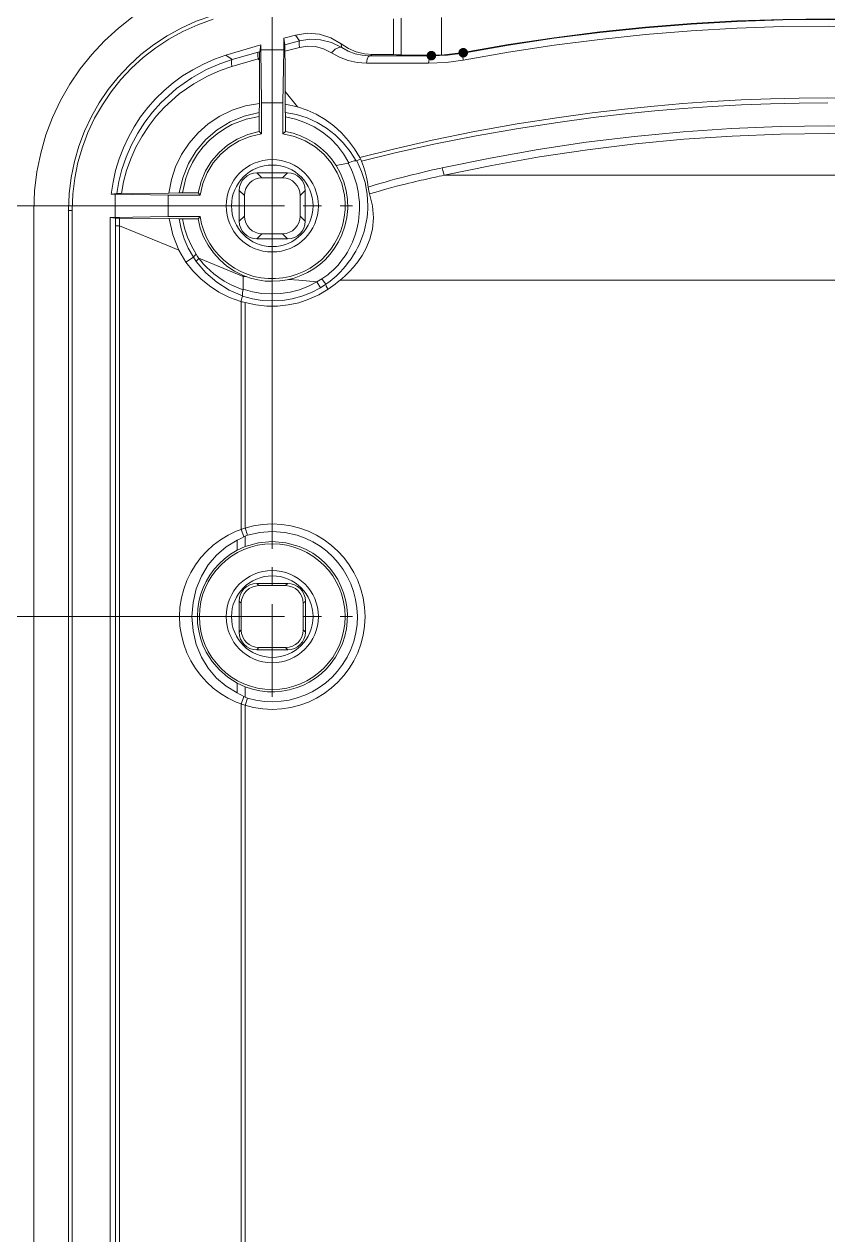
# Model space of a CAD drawing. Header units: millimetres. Extents: x 0 to 260, y 22 to 203.
# Drawn here: x 22.43 to 44.02, y 153.79 to 186.3 of the extents above; entities that cross this region are included whole.
import ezdxf

# ---------------------------------------------------------------- set-up
doc = ezdxf.new("R2010")
doc.units = ezdxf.units.MM

msp = doc.modelspace()

# ---------------------------------------------------------------- hatches: boundary and pattern name
h = msp.add_hatch(color=7)
edge = h.paths.add_edge_path()
edge.add_arc((34.227911, 185.531831), 0.129645, 0, 360)
h = msp.add_hatch(color=7)
edge = h.paths.add_edge_path()
edge.add_arc((33.371614, 185.454114), 0.129205, 0, 360)

# ---------------------------------------------------------------- linework, layer by layer
at = {"color": 3, "lineweight": 0, "true_color": 0x00ff00}
for points in [[(29.097958, 172.541071), (29.097958, 191.711016)], [(26.944779, 181.420629), (17.392262, 181.420629)], [(26.944779, 170.387892), (19.883579, 170.387892)]]:
    msp.add_lwpolyline(points, dxfattribs=at)
at = {"color": 7, "lineweight": 0}
for points in [[(27.196274, 187.412171), (26.704192, 187.237671), (26.233523, 187.026477), (25.785692, 186.780527), (25.362127, 186.501757), (24.964256, 186.192102), (24.593506, 185.853501), (24.251303, 185.487888), (23.939077, 185.0972), (23.658253, 184.683373), (23.410259, 184.248344), (23.196522, 183.794049), (23.01847, 183.322424), (22.87753, 182.835406), (22.775129, 182.334931), (22.712695, 181.822935), (22.691654, 181.301355)], [(27.478602, 186.524547), (27.057535, 186.375214), (26.65478, 186.194487), (26.271559, 185.984023), (25.909094, 185.745476), (25.568605, 185.480502), (25.251315, 185.190756), (24.958445, 184.877893), (24.691217, 184.543568), (24.450852, 184.189436), (24.238572, 183.817153), (24.0556, 183.428375), (23.903155, 183.024755), (23.782461, 182.607949), (23.694738, 182.179613), (23.641208, 181.741401), (23.623094, 181.294969)], [(27.508059, 186.429438), (27.094645, 186.282783), (26.699221, 186.105308), (26.322985, 185.898639), (25.967137, 185.664401), (25.632872, 185.40422), (25.321389, 185.11972), (25.033887, 184.812527), (24.771562, 184.484266), (24.535612, 184.136562), (24.327237, 183.771041), (24.147632, 183.389327), (23.997997, 182.993047), (23.879529, 182.583824), (23.793426, 182.163285), (23.740886, 181.733054), (23.723106, 181.294758)], [(32.358048, 185.485334), (32.358048, 186.446301)], [(32.556838, 186.460095), (32.556838, 185.471611)], [(33.639619, 186.479921), (33.639619, 185.469212)], [(53.864404, 185.539592), (52.645529, 185.750742), (51.42326, 185.933738), (50.198081, 186.088581), (48.970478, 186.215271), (47.740933, 186.313808), (46.509932, 186.384191), (45.277958, 186.426421), (44.045496, 186.440498), (42.81303, 186.426421), (41.581044, 186.384191), (40.350022, 186.313808), (39.120448, 186.215271), (37.892808, 186.088581), (36.667584, 185.933738), (35.445261, 185.750742), (34.226324, 185.539592)], [(53.861476, 185.523893), (52.64299, 185.735911), (51.421096, 185.91966), (50.196281, 186.07514), (48.969033, 186.202351), (47.739837, 186.301293), (46.509181, 186.371965), (45.277551, 186.414369), (44.045434, 186.428503), (42.813318, 186.414369), (41.581688, 186.371965), (40.351032, 186.301293), (39.121836, 186.202351), (37.894588, 186.07514), (36.669773, 185.91966), (35.447879, 185.735911), (34.229393, 185.523893)], [(29.722904, 186.005011), (29.407873, 185.918934)], [(29.722904, 186.005011), (29.830148, 185.850495)], [(30.948489, 185.769532), (30.668543, 185.933249), (30.362834, 186.028603), (30.043564, 186.053248), (29.722939, 186.004835)], [(53.863381, 185.33304), (52.644905, 185.547849), (51.422921, 185.734016), (50.197929, 185.891543), (48.970431, 186.020428), (47.740927, 186.120672), (46.50992, 186.192275), (45.27791, 186.235236), (44.045399, 186.249557), (42.812888, 186.235236), (41.580878, 186.192275), (40.349871, 186.120672), (39.120368, 186.020428), (37.892869, 185.891543), (36.667877, 185.734016), (35.445893, 185.547849), (34.227417, 185.33304)], [(28.787725, 185.743356), (27.854275, 185.463956)], [(28.787725, 185.743356), (28.759856, 185.560264)], [(28.787725, 185.743356), (28.787725, 185.60542)], [(29.408014, 185.918898), (29.437295, 185.74639)], [(29.408014, 185.605561), (29.408014, 185.918828)], [(29.439552, 185.571624), (29.438847, 185.661229), (29.438141, 185.721554), (29.437083, 185.746602)], [(29.830219, 185.850495), (29.437224, 185.746425)], [(29.831594, 185.674459), (29.438953, 185.573917)], [(29.831065, 185.676505), (29.820482, 185.762935), (29.820129, 185.822907), (29.83036, 185.850424)], [(29.830219, 185.850495), (30.107502, 185.894239), (30.396074, 185.881186), (30.687116, 185.80675), (30.96581, 185.668814)], [(29.831065, 185.676505), (30.040615, 185.709313), (30.258985, 185.698377), (30.478765, 185.639816), (30.690079, 185.532571)], [(30.689938, 185.532501), (30.790127, 185.628104), (30.887846, 185.676434), (30.927975, 185.679565), (30.965457, 185.668673)], [(30.96574, 185.668779), (30.960448, 185.692062), (30.956215, 185.716404), (30.951981, 185.742157), (30.948454, 185.769673)], [(30.948489, 185.769532), (31.142451, 185.647267), (31.352155, 185.558174), (31.573369, 185.503676), (31.801858, 185.485193)], [(30.96574, 185.668779), (31.138551, 185.574466), (31.322178, 185.505884), (31.513675, 185.463892), (31.710101, 185.449351)], [(27.854275, 185.464133), (27.544918, 185.356007), (27.247357, 185.226618), (26.962403, 185.076945), (26.690863, 184.907967), (26.433547, 184.720663), (26.191263, 184.516011), (25.96482, 184.294989), (25.755027, 184.058578), (25.562692, 183.807755), (25.388624, 183.543499), (25.233631, 183.266789), (25.098524, 182.978604), (24.98411, 182.679922), (24.891197, 182.371722), (24.820596, 182.054984), (24.773114, 181.730685)], [(24.923009, 181.753263), (24.97963, 182.077025), (25.060592, 182.396024), (25.174231, 182.730678), (25.314593, 183.055013), (25.483176, 183.370264), (25.676895, 183.670963), (25.878949, 183.935326), (26.100581, 184.183549), (26.526384, 184.571252), (26.936665, 184.860882), (27.328601, 185.078194), (27.693726, 185.236944), (28.024631, 185.348774)], [(28.02449, 185.348704), (27.854451, 185.464062)], [(28.013272, 185.160109), (28.003394, 185.251831), (28.007275, 185.317095), (28.024561, 185.348845)], [(28.723308, 185.371811), (28.013166, 185.160144)], [(28.721262, 185.549399), (28.024526, 185.348668)], [(28.723308, 185.371811), (28.710961, 185.459299), (28.710255, 185.520683), (28.721191, 185.549258)], [(28.721262, 185.549399), (28.759714, 185.560335)], [(28.757069, 185.330641), (28.723202, 185.371916)], [(28.757245, 185.381441), (28.723378, 185.371916)], [(28.757069, 185.330641), (28.755305, 184.935883), (28.753541, 184.547827), (28.75213, 184.166828)], [(28.757245, 185.381441), (28.757245, 185.330641)], [(28.75982, 185.560264), (28.758762, 185.534512), (28.758056, 185.472776), (28.757351, 185.381406)], [(28.813231, 184.182209), (28.787831, 185.605667)], [(29.408014, 185.605561), (28.787831, 185.605561)], [(29.38272, 184.182209), (29.40812, 185.605667)], [(29.444386, 184.489161), (29.442974, 184.855344), (29.441211, 185.216236), (29.439447, 185.571483)], [(30.689938, 185.532501), (30.907288, 185.412237), (31.138363, 185.324715), (31.379558, 185.271059), (31.627269, 185.252395)], [(31.627198, 185.252431), (31.648012, 185.356147), (31.676587, 185.424939), (31.710101, 185.449633)], [(31.71003, 185.449492), (31.802105, 185.485476)], [(31.71003, 185.449492), (33.371614, 185.445964)], [(32.358048, 185.485334), (31.80207, 185.485334)], [(32.358048, 185.485334), (32.43976, 185.478455), (32.556662, 185.471576)], [(32.556838, 185.471541), (32.597106, 185.470105), (32.65733, 185.468719), (32.736331, 185.467398), (32.832931, 185.466161), (32.945951, 185.465023), (33.074214, 185.464), (33.216541, 185.46311), (33.371755, 185.462369)], [(33.298553, 185.247597), (33.316545, 185.351667), (33.342298, 185.421164), (33.371578, 185.445859)], [(33.298553, 185.247597), (33.76497, 185.268455), (34.227417, 185.33297)], [(33.371614, 185.445859), (33.802443, 185.464865), (34.229569, 185.523822)], [(33.371614, 185.462404), (33.639725, 185.469459)], [(33.639619, 185.469283), (34.226641, 185.539486)], [(34.227523, 185.33304), (34.218704, 185.431818), (34.219409, 185.49814), (34.229287, 185.523893)], [(25.046023, 181.755309), (25.104408, 182.06421), (25.186076, 182.368084), (25.29892, 182.685805), (25.436901, 182.993206), (25.600942, 183.291568), (25.788267, 183.575643), (25.982648, 183.825497), (26.19502, 184.060006), (26.600362, 184.424779), (26.98877, 184.697476), (27.358481, 184.902792), (27.702439, 185.053429), (28.013237, 185.159967)], [(31.627198, 185.252431), (32.189526, 185.250667), (32.746562, 185.249256), (33.298659, 185.247492)], [(29.444386, 184.489161), (29.445444, 184.151552)], [(29.777161, 184.080079), (29.444491, 184.489302)], [(26.321738, 181.763247), (26.388413, 182.12308), (26.502713, 182.471272), (26.661727, 182.799002), (26.862546, 183.102391), (27.103934, 183.378704), (27.379718, 183.620622), (27.688487, 183.825189), (28.022127, 183.986099), (28.381299, 184.101811), (28.752377, 184.166722)], [(28.752236, 184.166898), (28.748708, 183.923481)], [(28.813231, 184.182209), (28.813231, 183.357061)], [(29.38272, 184.182209), (28.813337, 184.182209)], [(29.38272, 183.357097), (29.38272, 184.182244)], [(29.449007, 183.928491), (29.445479, 184.151446)], [(29.77769, 184.07955), (29.445726, 184.151517)], [(29.777161, 184.080079), (30.033895, 183.992767), (30.280575, 183.880054), (30.523418, 183.737753), (30.750122, 183.571374), (30.960466, 183.380962), (31.150172, 183.169913), (31.311039, 182.950705), (31.44968, 182.716946)], [(31.449574, 182.717017), (32.359036, 182.944206), (33.395849, 183.181272), (34.534616, 183.413753), (35.679733, 183.618011), (36.740536, 183.782758), (37.695152, 183.913286), (38.559105, 184.017356), (39.352502, 184.099906), (40.122969, 184.167286), (40.904724, 184.221967), (41.694947, 184.263947), (42.478113, 184.293228), (43.252461, 184.311219), (44.020458, 184.317217)], [(31.492649, 182.618662), (32.402462, 182.841265), (33.438924, 183.074098), (34.575221, 183.30164), (35.715751, 183.500607), (36.77091, 183.661826), (37.721293, 183.788826), (38.581013, 183.890426), (39.371235, 183.971212), (40.138174, 184.037182), (40.917107, 184.090451), (41.703801, 184.131726), (42.484146, 184.160654), (43.255318, 184.177587), (44.020493, 184.183584)], [(44.020387, 184.317076), (44.783446, 184.311784), (45.554971, 184.295203), (46.337432, 184.266628), (47.118482, 184.226059), (47.886832, 184.173495), (48.667882, 184.106467), (49.511373, 184.019331), (50.454348, 183.905384), (51.521148, 183.757923), (52.733646, 183.563189), (54.071379, 183.312364), (55.417226, 183.018148), (56.641012, 182.716523)], [(28.748637, 183.923481), (28.342409, 183.830341), (27.964335, 183.675578), (27.620012, 183.464806), (27.315037, 183.203638), (27.055008, 182.89769), (26.845522, 182.552576), (26.692178, 182.173909), (26.600573, 181.767304)], [(26.685028, 181.768044), (26.775339, 182.165272), (26.855376, 182.38007), (26.955256, 182.586136), (27.088915, 182.803491), (27.244534, 183.005236), (27.422422, 183.190841), (27.618831, 183.356603), (27.811139, 183.487968), (28.015353, 183.600019), (28.394589, 183.746775), (28.748073, 183.821211)], [(28.747932, 183.821176), (28.746521, 183.41407)], [(28.748637, 183.923481), (28.748284, 183.895612), (28.748284, 183.86104), (28.747932, 183.821176)], [(31.353972, 182.627799), (31.192636, 182.883626), (31.004275, 183.116286), (30.791432, 183.324042), (30.55665, 183.505158), (30.30247, 183.657896), (30.031435, 183.780523), (29.746088, 183.871299), (29.448972, 183.928491)], [(29.450065, 183.810487), (29.449713, 183.855995), (29.449713, 183.896212), (29.449007, 183.928314)], [(31.158639, 182.577493), (31.016048, 182.8138), (30.848773, 183.029804), (30.659016, 183.223922), (30.448982, 183.39457), (30.220873, 183.540166), (29.976894, 183.659126), (29.719247, 183.749867), (29.450136, 183.810804)], [(29.451265, 183.415693), (29.450206, 183.810451)], [(28.746556, 183.413788), (28.441695, 183.334569), (28.157764, 183.211641), (27.898564, 183.048818), (27.667894, 182.849917), (27.469552, 182.618753), (27.307338, 182.359142), (27.185052, 182.074901), (27.106492, 181.769844)], [(28.813231, 183.357097), (28.746556, 183.413894)], [(29.451265, 183.415693), (29.382826, 183.357132)], [(30.814998, 182.507537), (30.691341, 182.6806), (30.551495, 182.838531), (30.396865, 182.980389), (30.228857, 183.105231), (30.048877, 183.212114), (29.858331, 183.300097), (29.658623, 183.368235), (29.451159, 183.415587)], [(54.427508, 182.441074), (53.142211, 182.704314), (51.851928, 182.932455), (50.557374, 183.125497), (49.259258, 183.283441), (47.958295, 183.406286), (46.655195, 183.494033), (45.350671, 183.546681), (44.045434, 183.56423), (42.740198, 183.546681), (41.435674, 183.494033), (40.132574, 183.406286), (38.83161, 183.283441), (37.533495, 183.125497), (36.23894, 182.932455), (34.948658, 182.704314), (33.663361, 182.441074)], [(54.37378, 182.242777), (53.095222, 182.505769), (51.811665, 182.733695), (50.523824, 182.926556), (49.232413, 183.084351), (47.938148, 183.20708), (46.641743, 183.294744), (45.343913, 183.347343), (44.045373, 183.364875), (42.746836, 183.347343), (41.449019, 183.294744), (40.152634, 183.20708), (38.858398, 183.084351), (37.567025, 182.926556), (36.27923, 182.733695), (34.995726, 182.505769), (33.71723, 182.242777)], [(28.813231, 183.357097), (28.501994, 183.285127), (28.212197, 183.166238), (27.948081, 183.004678), (27.713887, 182.804691), (27.513858, 182.570523), (27.352235, 182.30642), (27.233259, 182.016627), (27.161172, 181.705391)], [(27.161314, 181.135902), (27.200439, 180.939356), (27.258068, 180.751378), (27.333086, 180.572798), (27.424376, 180.404445), (27.530821, 180.247149), (27.651305, 180.101739), (27.784713, 179.969044), (27.929928, 179.849895), (28.085834, 179.745119), (28.251314, 179.655548), (28.425253, 179.582009), (28.606534, 179.525334), (28.794041, 179.48635), (28.986657, 179.465887), (29.183268, 179.464775), (29.382755, 179.483844), (29.579302, 179.522973), (29.767279, 179.580613), (29.945857, 179.655646), (30.114207, 179.746955), (30.271498, 179.853422), (30.4169, 179.973928), (30.549583, 180.107357), (30.668718, 180.25259), (30.773475, 180.40851), (30.863023, 180.573999), (30.936533, 180.747939), (30.993175, 180.929213), (31.032118, 181.116702), (31.052534, 181.309289), (31.053591, 181.505856), (31.034461, 181.705285), (30.962491, 182.016521), (30.843603, 182.306314), (30.682042, 182.570417), (30.482055, 182.804585), (30.247887, 183.004572), (29.983784, 183.166133), (29.693991, 183.285021), (29.382755, 183.356991)], [(31.449574, 182.717017), (31.468624, 182.682797)], [(28.317825, 179.549072), (28.513209, 179.47899), (28.710857, 179.429907), (28.909437, 179.401274), (29.107617, 179.392544), (29.304065, 179.403167), (29.497449, 179.432596), (29.686436, 179.480282), (29.869694, 179.545677), (30.045892, 179.628233), (30.213695, 179.727401), (30.371774, 179.842633), (30.518795, 179.973381), (30.653425, 180.119097), (30.774334, 180.279232), (30.880188, 180.453238), (30.969656, 180.640567), (31.050175, 180.872603), (31.101644, 181.110042), (31.124282, 181.350285), (31.118307, 181.59073), (31.08394, 181.828777), (31.021398, 182.061826), (30.930902, 182.287276), (30.812669, 182.502528)], [(31.132639, 182.569908), (30.815139, 182.507467)], [(31.132639, 182.569908), (31.150278, 182.574142)], [(31.132639, 182.569908), (31.196492, 182.448906), (31.252936, 182.324375), (31.300208, 182.202667), (31.337603, 182.089425), (31.366531, 181.985356), (31.389108, 181.8894), (31.406042, 181.800853), (31.418742, 181.719714), (31.427561, 181.645983), (31.433911, 181.57825), (31.438144, 181.516161), (31.440614, 181.457247), (31.441672, 181.400097)], [(31.353831, 182.627623), (31.299503, 182.625859), (31.231417, 182.606809), (31.158744, 182.577528)], [(31.353831, 182.627623), (31.365472, 182.629387)], [(31.468695, 182.682727), (31.366742, 182.628752)], [(31.666109, 181.420629), (31.648388, 181.734827), (31.59207, 182.043238), (31.497983, 182.342321), (31.366954, 182.62854)], [(31.468695, 182.682727), (31.476103, 182.66156), (31.483864, 182.640041), (31.492684, 182.618521)], [(31.492649, 182.618662), (31.548387, 182.472612), (31.59319, 182.330796), (31.628115, 182.192154), (31.654221, 182.055629), (31.672212, 181.920162)], [(31.672318, 181.919986), (31.83636, 181.971139), (31.989466, 182.017353), (32.132693, 182.059333), (32.266749, 182.097433), (32.391985, 182.132005), (32.509107, 182.163755), (32.618821, 182.192683), (32.720068, 182.219141), (32.813554, 182.242777), (32.899279, 182.263944), (32.977949, 182.283347), (33.050974, 182.300986), (33.121177, 182.317919), (33.190321, 182.334147), (33.259818, 182.350375), (33.329316, 182.366603), (33.39846, 182.382477), (33.466546, 182.397647), (33.533574, 182.412464), (33.599191, 182.426927), (33.663396, 182.441391)], [(33.715254, 182.242636), (33.69691, 182.30402), (33.679271, 182.371047), (33.663396, 182.44125)], [(28.685419, 182.305995), (28.590156, 182.29639), (28.501424, 182.268838), (28.421125, 182.225237), (28.351162, 182.167486), (28.293436, 182.097481), (28.249849, 182.01712), (28.222302, 181.928301), (28.212697, 181.83292)], [(28.821486, 182.169929), (28.726222, 182.160324), (28.63749, 182.132777), (28.557192, 182.08919), (28.487229, 182.031464), (28.429503, 181.961501), (28.385916, 181.881202), (28.358369, 181.79247), (28.348764, 181.697207)], [(28.685419, 182.305995), (28.821592, 182.169823)], [(29.510355, 182.305995), (28.685561, 182.305995)], [(29.374253, 182.169929), (28.821451, 182.169929)], [(29.510355, 182.305995), (29.374183, 182.169823)], [(29.847258, 181.697101), (29.837652, 181.792365), (29.8101, 181.881096), (29.7665, 181.961395), (29.708748, 182.031358), (29.638743, 182.089084), (29.558382, 182.132671), (29.469563, 182.160218), (29.374183, 182.169823)], [(29.983359, 181.832991), (29.973754, 181.928371), (29.946202, 182.01719), (29.902602, 182.097551), (29.84485, 182.167556), (29.774845, 182.225308), (29.694484, 182.268908), (29.605665, 182.29646), (29.510284, 182.306066)], [(31.710736, 181.740316), (31.876541, 181.789705), (32.031411, 181.834155), (32.175697, 181.874372), (32.311164, 181.911061), (32.437458, 181.944222), (32.555991, 181.974913), (32.666058, 182.00243), (32.768716, 182.027477), (32.862908, 182.050408), (32.949339, 182.070869), (33.028361, 182.089566), (33.102091, 182.106499), (33.172647, 182.122727), (33.241791, 182.138249), (33.311289, 182.154124), (33.380786, 182.169647), (33.450283, 182.184816), (33.518722, 182.199633), (33.585397, 182.214097), (33.651014, 182.228208), (33.718394, 182.243024)], [(54.372722, 182.242954), (33.718288, 182.242954)], [(24.923009, 181.753263), (24.773079, 181.731038)], [(25.046023, 181.755309), (24.982876, 181.754956), (24.941248, 181.754251), (24.922903, 181.753193)], [(26.321738, 181.763247), (25.046093, 181.755486)], [(26.600432, 181.767374), (26.321738, 181.763141)], [(26.685028, 181.768044), (26.651867, 181.768044), (26.623645, 181.767692), (26.600362, 181.767339)], [(27.106351, 181.769773), (26.685134, 181.768009)], [(27.106351, 181.769773), (27.161384, 181.705215)], [(28.212591, 181.832991), (28.348764, 181.697171)], [(28.212591, 181.832991), (28.212591, 181.008196)], [(29.983359, 181.832991), (29.847187, 181.697171)], [(29.983359, 181.008055), (29.983359, 181.83285)], [(31.710736, 181.740316), (31.687805, 181.823572), (31.672283, 181.91988)], [(31.793074, 181.420629), (31.710877, 181.740246)], [(24.87997, 181.730862), (24.773079, 181.730862)], [(26.303288, 181.705356), (24.879829, 181.730756)], [(24.87997, 181.730862), (24.87997, 181.110326)], [(26.303288, 181.705356), (26.303288, 181.135972)], [(27.161314, 181.705356), (26.303358, 181.705356)], [(28.348658, 181.697101), (28.348658, 181.144298)], [(29.847258, 181.144157), (29.847258, 181.69696)], [(31.666109, 181.420629), (31.66364, 181.327143), (31.656937, 181.220957), (31.644237, 181.104893), (31.624482, 180.982126), (31.597671, 180.854773), (31.563451, 180.727421), (31.52394, 180.604654), (31.481607, 180.492118), (31.438215, 180.391223), (31.391648, 180.294915), (31.340143, 180.198254), (31.282287, 180.100182), (31.216318, 179.999287), (31.140823, 179.894512), (31.066034, 179.800321), (30.995832, 179.719534), (30.929862, 179.649332), (30.868479, 179.587948), (30.812034, 179.534679), (30.758059, 179.486701), (30.70479, 179.441546), (30.650462, 179.397801), (30.594018, 179.354762), (30.535457, 179.312076)], [(31.793074, 181.420629), (31.818827, 181.096426), (31.790958, 180.795154), (31.721813, 180.524221), (31.624446, 180.286448), (31.512263, 180.084307), (31.395846, 179.915326), (31.27943, 179.770687), (31.163366, 179.64404), (31.045185, 179.52974), (30.92136, 179.42179)], [(22.691796, 181.301249), (22.691796, 123.884902)], [(23.623199, 181.294864), (23.723036, 181.294864)], [(23.623199, 123.891499), (23.623199, 181.294793)], [(23.72293, 181.294864), (23.72293, 123.891569)], [(24.747326, 124.07579), (24.747326, 181.110431)], [(24.747326, 181.110396), (24.87997, 181.110396)], [(24.747326, 181.110396), (24.883145, 181.087818)], [(26.303288, 181.135902), (24.879829, 181.110502)], [(24.883569, 180.883877), (24.883216, 181.087783)], [(24.883251, 181.087818), (24.899832, 181.087113), (24.939343, 181.086407), (24.998962, 181.085702)], [(26.303288, 181.135902), (27.161243, 181.135902)], [(27.161314, 181.135902), (27.105575, 181.070285)], [(28.212591, 181.008055), (28.348764, 181.144228)], [(28.348658, 181.144157), (28.358263, 181.048893), (28.38581, 180.960161), (28.429397, 180.879863), (28.487123, 180.8099), (28.557086, 180.752174), (28.637384, 180.708587), (28.726116, 180.68104), (28.82138, 180.671435)], [(29.374253, 180.671329), (29.469634, 180.680934), (29.558453, 180.708481), (29.638814, 180.752068), (29.708819, 180.809794), (29.76657, 180.879757), (29.810171, 180.960055), (29.837723, 181.048787), (29.847328, 181.144051)], [(29.983359, 181.008055), (29.847187, 181.144228)], [(31.441672, 181.399956), (31.440614, 181.313526), (31.435675, 181.215806), (31.42615, 181.108562), (31.410275, 180.994967), (31.38805, 180.876787), (31.359475, 180.758253), (31.325961, 180.644306), (31.289272, 180.539531), (31.251878, 180.445339), (31.211661, 180.355028), (31.166506, 180.26507), (31.115353, 180.173701), (31.056792, 180.080214), (30.989058, 179.983553), (30.921325, 179.89677), (30.857825, 179.821981), (30.7975, 179.757423), (30.741056, 179.701684), (30.688844, 179.653353), (30.63875, 179.610314), (30.589008, 179.569745), (30.537856, 179.530939), (30.485292, 179.493545), (30.430964, 179.457209)], [(24.883569, 124.302485), (24.883569, 180.883807)], [(24.996563, 180.883877), (24.883674, 180.883877)], [(24.996563, 180.883877), (24.996563, 124.302555)], [(24.99674, 180.884407), (24.998856, 181.08549)], [(26.587521, 180.233285), (26.312001, 180.346174), (24.996846, 180.884865)], [(24.998821, 181.085596), (26.328793, 181.077129)], [(26.328441, 181.077164), (26.424087, 180.644835), (26.587732, 180.233673)], [(26.328617, 181.077164), (26.598845, 181.072931)], [(26.598704, 181.073002), (26.623045, 181.072649), (26.653737, 181.072649), (26.689015, 181.072296)], [(26.598704, 181.073002), (26.65103, 180.800547), (26.732362, 180.536162), (26.841938, 180.282228), (26.978998, 180.041127)], [(26.689156, 181.072155), (27.105434, 181.070391)], [(26.689156, 181.072155), (26.741395, 180.820228), (26.820257, 180.575973), (26.92485, 180.341508), (27.054281, 180.118949)], [(27.105681, 181.070426), (27.165564, 180.820636), (27.255341, 180.583207), (27.373156, 180.360479), (27.517152, 180.154792), (27.685473, 179.968485), (27.876263, 179.803899), (28.087666, 179.663374), (28.317825, 179.549249)], [(28.212591, 181.008055), (28.222196, 180.912791), (28.249743, 180.82406), (28.293331, 180.743761), (28.351057, 180.673798), (28.42102, 180.616072), (28.501318, 180.572485), (28.59005, 180.544938), (28.685314, 180.535333)], [(29.510355, 180.535227), (29.605735, 180.544832), (29.694555, 180.572379), (29.774916, 180.615966), (29.844921, 180.673692), (29.902672, 180.743655), (29.946273, 180.823954), (29.973824, 180.912686), (29.98343, 181.007949)], [(28.685419, 180.535227), (28.821592, 180.671399)], [(28.685419, 180.535227), (29.510214, 180.535227)], [(28.821486, 180.671329), (29.374289, 180.671329)], [(29.510355, 180.535227), (29.374183, 180.671399)], [(26.587697, 180.233602), (26.779961, 179.911163)], [(27.054175, 180.118879), (27.022778, 180.091009), (26.997378, 180.064904), (26.979033, 180.040915)], [(27.129952, 180.009518), (27.091852, 180.06314), (27.054104, 180.118879)], [(28.249951, 178.847468), (27.945856, 178.960709), (27.665751, 179.102879), (27.410339, 179.269743), (27.177506, 179.460596), (26.967251, 179.674379), (26.779926, 179.911093)], [(26.780102, 179.911163), (26.979069, 180.040986)], [(26.978892, 180.041021), (27.057209, 179.925662)], [(27.129952, 180.009518), (27.09926, 179.979884), (27.074566, 179.950957), (27.057279, 179.925557)], [(27.057421, 179.925804), (27.3112, 179.623826), (27.606784, 179.366298), (27.938483, 179.157454), (28.300609, 179.001526)], [(28.316273, 179.168213), (28.152231, 179.22748), (27.97937, 179.305091), (27.810037, 179.397519), (27.659401, 179.495591), (27.532753, 179.591547), (27.425862, 179.683974), (27.334139, 179.772522), (27.25547, 179.856483), (27.187737, 179.935505), (27.129881, 180.009588)], [(28.318178, 179.523743), (27.130022, 180.010223)], [(28.317825, 179.549072), (28.318178, 179.524025)], [(28.318178, 179.184582), (28.318178, 179.523954)], [(28.318178, 179.523919), (28.395436, 179.518627)], [(28.298881, 178.995952), (28.295, 179.042871), (28.301703, 179.101785), (28.316167, 179.168107)], [(28.298881, 178.995952), (28.562953, 178.924374), (28.830837, 178.881718), (29.100258, 178.867737), (29.368944, 178.882181), (29.63462, 178.924804), (29.895013, 178.995357), (30.147848, 179.093591), (30.390853, 179.21926)], [(28.316273, 179.168213), (28.318037, 179.179149)], [(28.318178, 179.184582), (28.567025, 179.11286), (28.819944, 179.068998), (29.07469, 179.052776), (29.329018, 179.063976), (29.580685, 179.102379), (29.827444, 179.167765), (30.067051, 179.259915), (30.297261, 179.37861)], [(28.373105, 178.82302), (28.659942, 178.759534), (28.949395, 178.727814), (29.238956, 178.727448), (29.526115, 178.758021), (29.808363, 178.81912), (30.08319, 178.910333), (30.348087, 179.031245), (30.600544, 179.181442)], [(29.535155, 179.440734), (29.809616, 179.422037)], [(29.809722, 179.421966), (30.297261, 179.378575)], [(30.297014, 179.378716), (30.390853, 179.21926)], [(30.431034, 179.457279), (30.389054, 179.431174), (30.344251, 179.405068), (30.297332, 179.37861)], [(30.390747, 179.21919), (30.535739, 179.312323)], [(30.431034, 179.457421), (30.471957, 179.399565), (30.508646, 179.349823), (30.536162, 179.312782)], [(30.600721, 179.181301), (30.573557, 179.221518), (30.546393, 179.262087), (30.535457, 179.312182)], [(30.921466, 179.421966), (30.854438, 179.367639), (30.790586, 179.317897), (30.728144, 179.270977), (30.664644, 179.225469), (30.600791, 179.181372)], [(57.16965, 179.421966), (30.921572, 179.421966)], [(28.249951, 178.847468), (28.298987, 178.995987)], [(28.249951, 178.847468), (28.264767, 178.845704)], [(28.264767, 172.735699), (28.264767, 178.845457)], [(28.373105, 178.82302), (28.336064, 178.832545), (28.299727, 178.839954), (28.264802, 178.845598)], [(28.373105, 172.771364), (28.373105, 178.822914)], [(28.264767, 172.735699), (28.336734, 172.533204)], [(28.373105, 172.771364), (28.432725, 172.574867)], [(28.432901, 168.200917), (28.659894, 168.144218), (28.88708, 168.111328), (29.113027, 168.101483), (29.336299, 168.113918), (29.555461, 168.14787), (29.76908, 168.202572), (29.97572, 168.277263), (30.173948, 168.371176), (30.362328, 168.483548), (30.539425, 168.613615), (30.703807, 168.760612), (30.854037, 168.923775), (30.988682, 169.102339), (31.106306, 169.295541), (31.205476, 169.502616), (31.284757, 169.7228), (31.341455, 169.949851), (31.374346, 170.177081), (31.384192, 170.403057), (31.37176, 170.626347), (31.337815, 170.845517), (31.28312, 171.059134), (31.20844, 171.265766), (31.114541, 171.463979), (31.002188, 171.65234), (30.872144, 171.829417), (30.725176, 171.993777), (30.562047, 172.143986), (30.383523, 172.278611), (30.190368, 172.39622), (29.983348, 172.495379), (29.763226, 172.574656), (29.433423, 172.648871), (29.098064, 172.67361), (28.762704, 172.648871), (28.432901, 172.574656)], [(28.156429, 168.337865), (27.86186, 168.517429), (27.602568, 168.738973), (27.379965, 168.999323), (27.196874, 169.299184), (27.057174, 169.638557), (26.970038, 170.007562), (26.94111, 170.387857), (26.970038, 170.768151), (27.057174, 171.137509), (27.196874, 171.476529), (27.379965, 171.776037), (27.602568, 172.03674), (27.86186, 172.258284), (28.156429, 172.437848)], [(28.156429, 172.437884), (28.213932, 172.467164), (28.273904, 172.499267), (28.336699, 172.533486)], [(28.156429, 172.173829), (28.156429, 172.43806)], [(28.373105, 172.551901), (28.336416, 172.533204)], [(28.373105, 172.272854), (28.373105, 172.551901)], [(28.373105, 168.502894), (28.569575, 168.438499), (28.767719, 168.395077), (28.966224, 168.372046), (29.163779, 168.368822), (29.359074, 168.384825), (29.550795, 168.41947), (29.737631, 168.472177), (29.918272, 168.542361), (30.091405, 168.629443), (30.255719, 168.732837), (30.409902, 168.851963), (30.552644, 168.986239), (30.682631, 169.13508), (30.798553, 169.297906), (30.899098, 169.474134), (30.982955, 169.663181), (31.047346, 169.859593), (31.090758, 170.057693), (31.113774, 170.256168), (31.116978, 170.453706), (31.100954, 170.648992), (31.066287, 170.840715), (31.013559, 171.02756), (30.943356, 171.208215), (30.856261, 171.381366), (30.752857, 171.545701), (30.63373, 171.699907), (30.499462, 171.842669), (30.350638, 171.972676), (30.187842, 172.088614), (30.011658, 172.18917), (29.822669, 172.273031), (29.465008, 172.373837), (29.097887, 172.407439), (28.730767, 172.373837), (28.373105, 172.273031)], [(28.432901, 172.574832), (28.373282, 172.551901)], [(28.156429, 172.171748), (27.978873, 172.065024), (27.816106, 171.943281), (27.668549, 171.807897), (27.536621, 171.660248), (27.420741, 171.501712), (27.32133, 171.333666), (27.238806, 171.157487), (27.17359, 170.974553), (27.126101, 170.78624), (27.096759, 170.593925), (27.085983, 170.398987), (27.094193, 170.202802), (27.121809, 170.006746), (27.169249, 169.812199), (27.236935, 169.620536), (27.325285, 169.433134), (27.485115, 169.180678), (27.679209, 168.955738), (27.904127, 168.761622), (28.156429, 168.601637)], [(28.373105, 172.272854), (28.1565, 172.173724)], [(28.681116, 171.277562), (28.585735, 171.267957), (28.496916, 171.24041), (28.416555, 171.196823), (28.34655, 171.139097), (28.288798, 171.069134), (28.245198, 170.988836), (28.217646, 170.900104), (28.208041, 170.80484)], [(28.73883, 171.219883), (28.643566, 171.210277), (28.554834, 171.182726), (28.474536, 171.139125), (28.404573, 171.081374), (28.346847, 171.011369), (28.30326, 170.931008), (28.275713, 170.842188), (28.266108, 170.746808)], [(28.681116, 171.277562), (28.738971, 171.219707)], [(29.514835, 171.277562), (28.681221, 171.277562)], [(28.73883, 171.219883), (29.457086, 171.219883)], [(29.929949, 170.746843), (29.920343, 170.842224), (29.892791, 170.931043), (29.849191, 171.011404), (29.79144, 171.081409), (29.721434, 171.13916), (29.641073, 171.182761), (29.552254, 171.210313), (29.456874, 171.219918)], [(29.514835, 171.277562), (29.45698, 171.219707)], [(29.987663, 170.804734), (29.978058, 170.899998), (29.950511, 170.98873), (29.906924, 171.069028), (29.849198, 171.138991), (29.779235, 171.196717), (29.698937, 171.240304), (29.610205, 171.267851), (29.514941, 171.277456)], [(28.208111, 170.804734), (28.265967, 170.746879)], [(28.208111, 170.804734), (28.208111, 169.97112)], [(28.265967, 170.028729), (28.265967, 170.746984)], [(29.987663, 170.804734), (29.929808, 170.746879)], [(29.929949, 170.746843), (29.929949, 170.028588)], [(29.987663, 169.971014), (29.987663, 170.804628)], [(28.208111, 169.971014), (28.265967, 170.02887)], [(28.208111, 169.971014), (28.217717, 169.875751), (28.245269, 169.787019), (28.288869, 169.70672), (28.34662, 169.636757), (28.416626, 169.579031), (28.496987, 169.535444), (28.585806, 169.507897), (28.681186, 169.498292)], [(28.265967, 170.028729), (28.275572, 169.933465), (28.303119, 169.844733), (28.346706, 169.764435), (28.404432, 169.694472), (28.474395, 169.636746), (28.554693, 169.593159), (28.643425, 169.565612), (28.738689, 169.556007)], [(29.456944, 169.555901), (29.552325, 169.565506), (29.641144, 169.593053), (29.721505, 169.63664), (29.79151, 169.694366), (29.849262, 169.764329), (29.892862, 169.844627), (29.920414, 169.933359), (29.930019, 170.028623)], [(29.514835, 169.498186), (29.610099, 169.507791), (29.698831, 169.535338), (29.779129, 169.578926), (29.849092, 169.636652), (29.906818, 169.706615), (29.950406, 169.786913), (29.977953, 169.875645), (29.987558, 169.970909)], [(29.987663, 169.971014), (29.929808, 170.02887)], [(28.681116, 169.498186), (28.738971, 169.556042)], [(28.681116, 169.498186), (29.514729, 169.498186)], [(29.456944, 169.555901), (28.738689, 169.555901)], [(29.514835, 169.498186), (29.45698, 169.556042)], [(28.156429, 168.601778), (28.373035, 168.503)], [(28.156429, 168.337865), (28.156429, 168.601743)], [(28.373105, 168.223847), (28.373105, 168.502894)], [(28.336593, 168.242262), (28.274151, 168.276482), (28.213826, 168.308232), (28.156323, 168.337865)], [(28.264767, 168.04005), (28.336734, 168.242192)], [(28.336593, 168.242262), (28.373282, 168.223918)], [(28.373105, 168.223847), (28.432725, 168.200917)], [(28.373105, 168.004384), (28.432725, 168.200881)], [(28.264767, 137.146136), (28.264767, 168.039944)], [(28.373105, 137.181802), (28.373105, 168.004349)]]:
    msp.add_lwpolyline(points, dxfattribs=at)
at = {"color": 1, "lineweight": 0, "true_color": 0xff0000}
for points in [[(29.097958, 183.244666), (29.097958, 183.573808)], [(29.097958, 182.250539), (29.097958, 182.747602)], [(29.097958, 179.26745), (29.097958, 181.753475)], [(26.944779, 181.420629), (29.430804, 181.420629)], [(29.927867, 181.420629), (30.424931, 181.420629)], [(30.921995, 181.420629), (31.251137, 181.420629)], [(29.097958, 172.211894), (29.097958, 172.541036)], [(29.097958, 171.217766), (29.097958, 171.71483)], [(29.097958, 168.234677), (29.097958, 170.720702)], [(26.944779, 170.387892), (29.430804, 170.387892)], [(29.927867, 170.387892), (30.424931, 170.387892)], [(30.921995, 170.387892), (31.251137, 170.387892)]]:
    msp.add_lwpolyline(points, dxfattribs=at)
at = {"color": 7, "lineweight": 0}
for centre, radius in [((29.097922, 181.420452), 1.239485), ((29.097817, 181.420452), 1.095551), ((29.097958, 170.387892), 2.491317), ((29.097852, 170.387716), 1.957387), ((29.097922, 170.387892), 1.239397), ((29.097817, 170.387892), 1.095463)]:
    msp.add_circle(centre, radius, dxfattribs=at)

doc.saveas('drawing.dxf')
